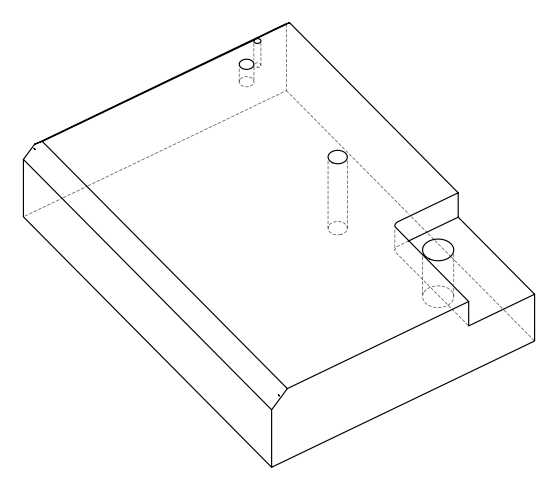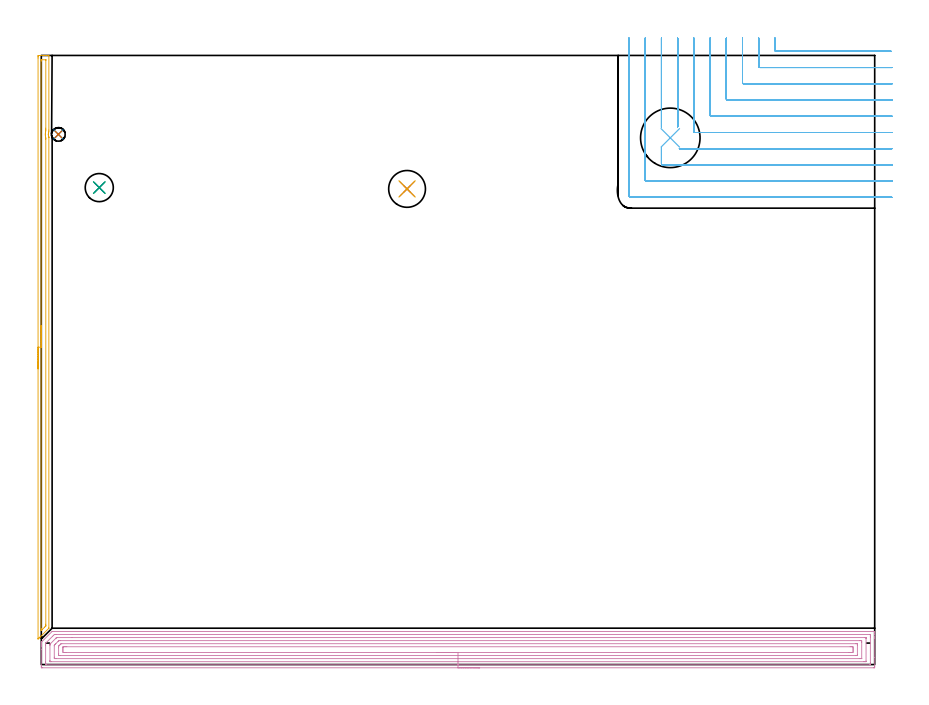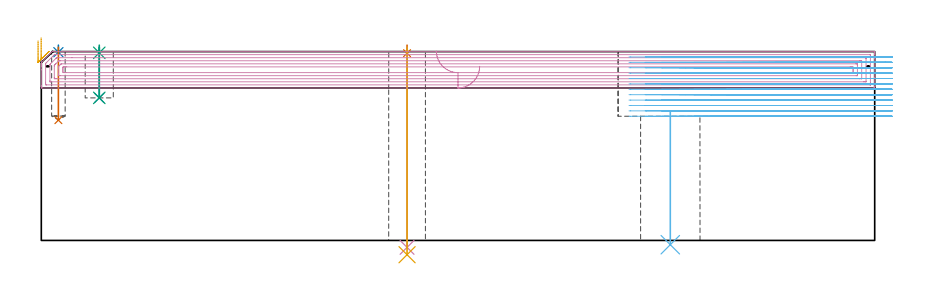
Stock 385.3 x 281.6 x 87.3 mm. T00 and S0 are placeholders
(PLAN: 12 operations, 8 tool changes, 58.5 min)
(1 SPOT_DRILL | STEP1HOLE | NXT0321_9005460120000 | 0.03 min | 4 mm3)
(2 SPOT_DRILL_1 | STEP1POCKET | NXT0321_9005460120000 | 0.03 min | 0 mm3)
(3 SPOT_DRILL_2 | STEP1POCKET_1 | NXT0321_9005460120000 | 0.03 min | 2 mm3)
(4 DRILL_THROUGH_HOLE_INTO_CENTER | STEP1HOLE | NXT0301_065 | 0.37 min | 6021 mm3)
(5 DRILL_TO_ENLARGE_THROUGH_HOLE | STEP1HOLE | UGT0301_044 | 0.39 min | 13755 mm3)
(6 INDEXABLE_INSERT_DRILL_THROUGH_HOLE_FROM_SOLID | STEP1HOLE_1 | NXT0302_026 | 0.25 min | 51811 mm3)
(7 DRILL_BLIND_HOLE_INTO_CENTER | STEP1POCKET | UGT0301_185 | 0.14 min | 942 mm3)
(8 DRILL_BLIND_HOLE_INTO_CENTER_1 | STEP1POCKET_1 | NXT0301_055 | 0.1 min | 1119 mm3)
(9 DRILL_TO_ENLARGE_BLIND_HOLE | STEP1POCKET_1 | UGT0301_374 | 0.1 min | 1713 mm3)
(10 AREA_MILL | FG_CHAMFER_SURFACE | UGT0205_001 | 18.8 min | 54366 mm3)
(11 AREA_MILL_1 | FG_CHAMFER_SURFACE_1 | UGT0205_001 | 4.47 min | 3337 mm3)
(12 MILL_CORNER_NOTCH_RECTANGULAR | CORNER_NOTCH_RECTANGULAR | NXT0201_013 | Follow Part, ap 2.5, ae 75% | 33.81 min | 232393 mm3)
(TOOL NXT0321_9005460120000 | NC Spot Drill, 142deg, 12mm, Carbide, Uncoated | D12 PA142 FL30 Z2)
(TOOL NXT0301_065 | Carbide Drill 9.4mm [860.1-0940-075A1-MM 2214] | D9.4 PA140 FL98 Z2)
(TOOL UGT0301_044 | Twist Drill 17 mm | D17 PA118 FL125 Z2)
(TOOL NXT0302_026 | Index. Insert Drill 27.5mm [880-D2750L32-03] | D27.5 PA176 FL83 Z2)
(TOOL UGT0301_185 | Twist Drill 6.3 mm | D6.3 PA118 FL61 Z2)
(TOOL NXT0301_055 | Carbide Drill 8.4mm [860.1-0840-042A1-MM 2214] | D8.4 PA140 FL61 Z2)
(TOOL UGT0301_374 | Twist Drill Flat Bottom 13 mm | D13 PA180 FL101 Z2)
(TOOL UGT0205_001 | Chamfer Mill 20 x 3 x 45 deg. | D20 FL50 Z2)
(TOOL NXT0201_013 | ENDMILL 10mm | D10 FL30 Z4)
(OP 1 SPOT_DRILL)
G17 G21 G94 G90
T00 M6
G54
G17 G0 G90 X169.1 Y219.9 S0 M3
G43 Z97.3 H0
G94 G81 G98 Z86.568 F250. R90.3
G80
M5
M2
(OP 2 SPOT_DRILL_1)
G17 G21 G94 G90
T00 M6
G54
G17 G0 G90 X7.9 Y245.1 S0 M3
G43 Z97.3 H0
G94 G81 G98 Z87.029 F250. R90.3
G80
M5
M2
(OP 3 SPOT_DRILL_2)
G17 G21 G94 G90
T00 M6
G54
G17 G0 G90 X26.8 Y220.5 S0 M3
G43 Z97.3 H0
G94 G81 G98 Z86.74 F250. R90.3
G80
M5
M2
(OP 4 DRILL_THROUGH_HOLE_INTO_CENTER)
G17 G21 G94 G90
T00 M6
G54
G17 G0 G90 X169.1 Y219.9 S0 M3
G43 Z97.3 H1
G94 G73 G98 Z-3.211 F250. Q9.051 R89.3
G80
M5
M2
(OP 5 DRILL_TO_ENLARGE_THROUGH_HOLE)
G17 G21 G94 G90
T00 M6
G54
G17 G0 G90 X169.1 Y219.9 S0 M3
G43 Z97.3 H0
G94 G73 G98 Z-6.607 F250. Q15.651 R89.3
G80
M5
M2
(OP 6 INDEXABLE_INSERT_DRILL_THROUGH_HOLE_FROM_SOLID)
G17 G21 G94 G90
T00 M6
G54
G17 G0 G90 X290.8 Y243.5 S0 M3
G43 Z97.3 H1
G94 G81 G98 Z-1.98 F250. R59.4
G80
M5
M2
(OP 7 DRILL_BLIND_HOLE_INTO_CENTER)
G17 G21 G94 G90
T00 M6
G54
G17 G0 G90 X7.9 Y245.1 S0 M3
G43 Z97.3 H0
G94 G81 G98 Z55.6 F250. R89.3
G80
M5
M2
(OP 8 DRILL_BLIND_HOLE_INTO_CENTER_1)
G17 G21 G94 G90
T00 M6
G54
G17 G0 G90 X26.8 Y220.5 S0 M3
G43 Z97.3 H1
G94 G81 G98 Z65.9 F250. R89.3
G80
M5
M2
(OP 9 DRILL_TO_ENLARGE_BLIND_HOLE)
G17 G21 G94 G90
T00 M6
G54
G17 G0 G90 X26.8 Y220.5 S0 M3
G43 Z97.3 H0
G94 G81 G98 Z65.9 F250. R89.3
G80
M5
M2
(OP 10 AREA_MILL)
G17 G21 G94 G90
T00 M6
G54
G17 G0 G90 X202.65 Y-1.5 S1061 M3
G43 Z97.3 H0
Z80.5
G94 G1 X202.612 Z79.628 F250.
X202.498 Z78.763
X202.309 Z77.912
X202.047 Z77.08
X201.713 Z76.274
X201.31 Z75.5
X200.842 Z74.764
X200.31 Z74.072
X199.721 Z73.429
X199.078 Z72.84
X198.386 Z72.308
X197.65 Z71.84
X196.876 Z71.437
X196.07 Z71.103
X195.238 Z70.841
X194.386 Z70.652
X193.522 Z70.538
X192.65 Z70.5
X0.616
X0.153 Y-1.496 Z70.502
X0.009 Y-1.492 Z70.506
X0.004 Y-1.039 Z70.958
X0. Y-0.431 Z71.566
Y6.9 Z78.895
Y8.33 Z80.327
Y8.664 Z80.66
Y9.332 Z81.332
Y9.987 Z81.987
Y10.095 Z82.095
X0.01 Y10.31 Z82.305
X0.128 Y10.428 Z82.427
X0.169 Y10.47 Z82.468
X4.992 Y15.292 Z87.29
X5.082 Y15.299 Z87.299
X385.131 Y15.3 Z87.3
X385.292 Y15.297 Z87.288
X385.294 Y15.293 Z87.284
X385.3 Y14.951 Z86.95
Y14.625 Z86.624
Y13.957 Z85.952
Y12.741 Z84.738
Y12.193 Z84.187
Y3.205 Z75.202
Y-0.765 Z71.232
X385.297 Y-1.039 Z70.958
X385.291 Y-1.492 Z70.506
X385.147 Y-1.496 Z70.502
X384.684 Y-1.5 Z70.5
X192.65
Y-0.086 Z71.914
X2.402 Y-0.085 Z71.915
X2.329
X2.028 Y-0.079 Z71.921
X2.01 Y0.019 Z72.019
X2.003 Y0.237 Z72.237
X2.001 Y0.725 Z72.725
X2. Y1.122 Z73.122
Y9.061 Z81.061
X2.003 Y9.546 Z81.546
X2.007 Y9.745 Z81.745
X2.01 Y9.842 Z81.842
X2.053 Y9.891 Z81.891
X2.402 Y10.251 Z82.251
X5.225 Y13.075 Z85.075
X5.599 Y13.446 Z85.446
X5.975 Y13.815 Z85.815
X6.054 Y13.879 Z85.879
X6.868 Y13.884 Z85.884
X6.942
X382.898 Y13.885 Z85.885
X382.971
X383.272 Y13.879 Z85.879
X383.29 Y13.781 Z85.781
X383.297 Y13.563 Z85.563
X383.299 Y13.075 Z85.075
X383.3 Y12.678 Z84.678
Y0.725 Z72.725
X383.298 Y0.33 Z72.33
X383.29 Y-0.068 Z71.932
X383.287 Y-0.08 Z71.92
X383.281 Y-0.082 Z71.918
X383.257 Y-0.084 Z71.916
X383.206 Y-0.085 Z71.915
X383.103 Y-0.086 Z71.914
X192.65
Y1.328 Z73.328
X4.47 Y1.329 Z73.329
X4.188 Y1.33 Z73.33
X4.095 Y1.332 Z73.332
X4.022 Y1.335 Z73.335
X4.01 Y1.34 Z73.34
X4.006 Y1.368 Z73.368
X4.003 Y1.421 Z73.421
X4.001 Y1.607 Z73.607
X4. Y1.793 Z73.793
X4.001 Y8.85 Z80.85
X4.006 Y9.198 Z81.198
X4.01 Y9.371 Z81.371
X4.022 Y9.411 Z81.411
X4.167 Y9.568 Z81.568
X6.83 Y12.231 Z84.231
X6.868 Y12.268 Z84.268
X7.037 Y12.428 Z84.428
X7.068 Y12.457 Z84.457
X7.099 Y12.463 Z84.463
X7.174 Y12.466 Z84.466
X7.481 Y12.469 Z84.469
X14.179 Y12.47 Z84.47
X380.83 Y12.471 Z84.471
X381.112 Y12.47 Z84.47
X381.206 Y12.468 Z84.468
X381.278 Y12.465 Z84.465
X381.29 Y12.46 Z84.46
X381.294 Y12.432 Z84.432
X381.297 Y12.379 Z84.379
X381.299 Y12.193 Z84.193
X381.3 Y12.007 Z84.007
X381.299 Y1.607 Z73.607
X381.297 Y1.425 Z73.425
X381.29 Y1.36 Z73.36
X381.28 Y1.335 Z73.335
X381.252 Y1.334 Z73.334
X381.112 Y1.331 Z73.331
X380.5 Y1.329 Z73.329
X380.218 Y1.328 Z73.328
X192.65
Y2.743 Z74.743
X6.868
X6.61 Y2.744 Z74.744
X6.126 Y2.748 Z74.748
X6.017 Y2.75 Z74.75
X6.01 Y2.939 Z74.939
X6. Y3.346 Z75.346
Y3.371 Z75.371
X6.001 Y8.664 Z80.664
X6.007 Y8.878 Z80.878
X6.01 Y8.931 Z80.931
X6.034 Y8.973 Z80.973
X6.1 Y9.043 Z81.043
X6.288 Y9.237 Z81.237
X6.595 Y9.546 Z81.546
X6.731 Y9.682 Z81.682
X7.761 Y10.712 Z82.712
X8.067 Y11.009 Z83.009
X8.107 Y11.046 Z83.046
X8.178 Y11.049 Z83.049
X8.337 Y11.053 Z83.053
X8.654 Y11.055 Z83.055
X8.912 Y11.056 Z83.056
X378.432 Y11.057 Z83.057
X378.69 Y11.056 Z83.056
X379.174 Y11.052 Z83.052
X379.283 Y11.05 Z83.05
X379.29 Y10.861 Z82.861
X379.3 Y10.454 Z82.454
Y10.428 Z82.428
X379.299 Y2.836 Z74.836
X379.298 Y2.782 Z74.782
X379.293 Y2.756 Z74.756
X379.29 Y2.75 Z74.75
X379.28 Y2.748 Z74.748
X379.067 Y2.744 Z74.744
X378.432 Y2.743 Z74.743
X378.176
X192.65
Y4.157 Z76.157
X8.654
X8.556 Y4.158 Z76.158
X8.361 Y4.161 Z76.161
X8.01 Y4.168 Z76.168
X8.008 Y4.254 Z76.254
X8.001 Y4.899 Z76.899
Y7.782 Z79.782
X8.005 Y8.424 Z80.424
X8.01 Y8.485 Z80.485
X8.038 Y8.528 Z80.528
X8.168 Y8.664 Z80.664
X8.408 Y8.908 Z80.908
X8.654 Y9.156 Z81.156
X8.853 Y9.35 Z81.35
X9.057 Y9.546 Z81.546
X9.165 Y9.635 Z81.635
X9.354 Y9.64 Z81.64
X9.451 Y9.641 Z81.641
X376.646 Y9.643 Z81.643
X376.744 Y9.642 Z81.642
X376.939 Y9.639 Z81.639
X377.29 Y9.632 Z81.632
X377.292 Y9.546 Z81.546
X377.299 Y8.901 Z80.901
X377.3 Y4.49 Z76.49
X377.297 Y4.254 Z76.254
X377.293 Y4.174 Z76.174
X377.292 Y4.168 Z76.168
X377.271 Y4.164 Z76.164
X377.168 Y4.16 Z76.16
X377.038 Y4.158 Z76.158
X376.842 Y4.157 Z76.157
X376.744
X192.65
Y5.571 Z77.571
X11.334 Y5.572 Z77.572
X10.891 Y5.574 Z77.574
X10.441 Y5.578 Z77.578
X10.01 Y5.589 Z77.589
X10.005 Y6.018 Z78.018
X10.001 Y6.452 Z78.452
X10. Y6.9 Z78.9
Y7.335 Z79.335
X10.004 Y7.782 Z79.782
X10.008 Y7.999 Z79.999
X10.011 Y8.051 Z80.051
X10.038 Y8.082 Z80.082
X10.085 Y8.133 Z80.133
X10.139 Y8.183 Z80.183
X10.171 Y8.211 Z80.211
X10.217 Y8.221 Z80.221
X10.441 Y8.223 Z80.223
X10.884 Y8.227 Z80.227
X11.334 Y8.228 Z80.228
X11.776
X373.966
X374.41 Y8.226 Z80.226
X374.859 Y8.222 Z80.222
X375.29 Y8.21 Z80.21
X375.295 Y7.782 Z79.782
X375.299 Y7.348 Z79.348
X375.3 Y6.9 Z78.9
X375.299 Y6.465 Z78.465
X375.297 Y6.018 Z78.018
X375.293 Y5.59 Z77.59
X374.859 Y5.578 Z77.578
X374.416 Y5.574 Z77.574
X373.966 Y5.572 Z77.572
X373.525 Y5.571 Z77.571
X192.65
X191.778 Z77.609
X190.914 Z77.723
X190.062 Z77.912
X189.23 Z78.174
X188.424 Z78.508
X187.65 Z78.911
X186.914 Z79.38
X186.222 Z79.911
X185.579 Z80.5
X184.99 Z81.143
X184.458 Z81.835
X183.99 Z82.571
X183.587 Z83.345
X183.253 Z84.151
X182.991 Z84.983
X182.802 Z85.835
X182.688 Z86.699
X182.65 Z87.571
G0 Z97.3
M5
M2
(OP 11 AREA_MILL_1)
G17 G21 G94 G90
T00 M6
G54
G17 G0 G90 X-1.5 Y136.7 S1061 M3
G43 Z97.3 H0
Z92.3
G94 G1 Y136.738 Z91.428 F250.
Y136.852 Z90.563
Y137.041 Z89.712
Y137.303 Z88.88
Y137.637 Z88.074
Y138.04 Z87.3
Y138.508 Z86.564
Y139.04 Z85.872
Y139.629 Z85.229
Y140.272 Z84.64
Y140.964 Z84.108
Y141.7 Z83.64
Y142.474 Z83.237
Y143.28 Z82.903
Y144.112 Z82.641
Y144.964 Z82.452
Y145.828 Z82.338
Y146.7 Z82.3
Y280.431
X-1.499 Y280.996 Z82.301
X-1.497 Y281.32
X-1.493 Y281.59 Z82.303
X-1.18 Y281.6 Z82.615
X-0.898 Z82.897
X-0.308 Z83.487
X1.128 Z84.925
X2.308 Z86.103
X3.274 Z87.073
X3.389 Y281.596 Z87.182
X3.498 Y281.59 Z87.288
X3.5 Y281.442 Z87.3
Y247.088
X3.495 Y246.32 Z87.291
X3.394 Y246.033 Z87.192
X3.307 Y245.638 Z87.106
X3.299 Y245.564 Z87.098
X3.273 Y245.303 Z87.064
X3.265 Y245.236 Z87.058
X3.264 Y245.233
X3.265 Y245.148 Z87.052
X3.264 Y245.112
X3.263 Y245.071 Z87.051
X3.261 Y245.034 Z87.052
Y245.011
X3.262 Y244.994 Z87.053
X3.266 Y244.907 Z87.061
X3.27 Y244.841 Z87.065
X3.273 Y244.787 Z87.069
X3.303 Y244.565 Z87.099
X3.335 Y244.411 Z87.129
X3.348 Y244.344 Z87.144
X3.393 Y244.168 Z87.193
X3.416 Y244.098 Z87.216
X3.473 Y243.927 Z87.273
X3.482 Y243.903 Z87.279
X3.489 Y243.815 Z87.285
X3.495 Y243.622 Z87.294
Y243.598 Z87.295
X3.5 Y16.865 Z87.3
X3.495 Y16.805 Z87.29
X3.472 Y16.774 Z87.269
X3.333 Y16.633 Z87.132
X-0.174 Y13.125 Z83.624
X-0.308 Y12.99 Z83.488
X-0.449 Y12.85 Z83.349
X-0.6 Y12.699 Z83.198
X-0.744 Y12.554 Z83.051
X-0.895 Y12.404 Z82.903
X-1.026 Y12.273 Z82.771
X-1.18 Y12.117 Z82.615
X-1.342 Y11.958 Z82.456
X-1.492 Y11.811 Z82.306
X-1.496 Y11.858 Z82.304
X-1.5 Y11.958 Z82.3
Y146.7
X-0.086 Z83.714
Y278.984
X-0.085 Y279.212 Z83.715
X-0.081 Y279.543 Z83.719
X-0.079 Y279.581 Z83.721
X-0.072 Y279.59 Z83.728
X-0.043 Y279.593 Z83.757
X0.058 Y279.598 Z83.858
X0.185 Y279.6 Z83.985
X1.929 Z85.729
X2.048 Y279.597 Z85.848
X2.073 Y279.594 Z85.873
X2.079 Y279.59 Z85.879
X2.082 Y279.584 Z85.882
X2.084 Y279.556 Z85.884
X2.085 Y279.439 Z85.885
X2.086 Y279.212 Z85.886
X2.085 Y247.98 Z85.885
X2.083 Y247.318 Z85.883
X2.079 Y247.088 Z85.879
X2.069 Y246.762 Z85.869
X2.015 Y246.495 Z85.815
X1.955 Y246.195 Z85.755
X1.892 Y245.729 Z85.692
X1.855 Y245.303 Z85.655
X1.852 Y244.877 Z85.652
X1.889 Y244.411 Z85.689
X1.922 Y244.168 Z85.722
X1.981 Y243.853 Z85.781
X2.052 Y243.518 Z85.852
X2.07 Y243.434 Z85.87
X2.074 Y243.353 Z85.874
X2.077 Y243.188 Z85.877
X2.08 Y242.859 Z85.88
X2.086 Y18.65 Z85.886
X2.084 Y17.987 Z85.884
X2.081 Y17.872 Z85.881
X2.079 Y17.848 Z85.879
X2.065 Y17.826 Z85.865
X2.005 Y17.758 Z85.805
X1.719 Y17.469 Z85.519
X1.436 Y17.185 Z85.236
X0.396 Y16.145 Z84.196
X0.223 Y15.973 Z84.023
X0. Y15.756 Z83.8
X-0.051 Y15.71 Z83.749
X-0.079 Y15.688 Z83.721
X-0.081 Y15.741 Z83.719
X-0.084 Y15.973 Z83.716
X-0.085 Y16.339 Z83.715
X-0.086 Y16.638 Z83.714
Y146.7
Y147.572 Z83.752
Y148.436 Z83.866
Y149.288 Z84.055
Y150.12 Z84.317
Y150.926 Z84.651
Y151.7 Z85.054
Y152.436 Z85.523
Y153.128 Z86.054
Y153.771 Z86.643
Y154.36 Z87.286
Y154.892 Z87.978
Y155.36 Z88.714
Y155.763 Z89.488
Y156.097 Z90.294
Y156.359 Z91.126
Y156.548 Z91.978
Y156.662 Z92.843
Y156.7 Z93.714
G0 Z97.3
M5
M2
(OP 12 MILL_CORNER_NOTCH_RECTANGULAR)
G17 G21 G94 G90
T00 M6
G54
G17 G0 G90 X339.2 Y289.6 S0 M3
G43 Z97.308 H0
Z84.816
G94 G1 Y286.6 F250.
Y283.995 F500.
G3 X339.695 Y283.5 R0.5
G1 X389.925
X392.925 F250.
G0 Z97.308
X331.7 Y289.6
Z84.816
G1 Y286.6
Y276.495 F500.
G3 X332.195 Y276. R0.5
G1 X390.3
X393.3 F250.
G0 Z97.308
X324.2 Y289.6
Z84.816
G1 Y286.6
Y268.995 F500.
G3 X324.695 Y268.5 R0.5
G1 X390.3
X393.3 F250.
G0 Z97.308
X316.7 Y289.6
Z84.816
G1 Y286.6
Y261.496 F500.
G3 X317.196 Y261. R0.5
G1 X390.3
X393.3 F250.
G0 Z97.308
X309.2 Y289.6
Z84.816
G1 Y286.6
Y253.996 F500.
G3 X309.696 Y253.5 R0.5
G1 X390.3
X393.3 F250.
G0 Z97.308
X301.7 Y289.6
Z84.816
G1 Y286.6
Y246.496 F500.
G3 X302.196 Y246. R0.5
G1 X390.3
X393.3 F250.
G0 Z97.308
X294.2 Y289.6
Z84.816
G1 Y286.6
Y251.558 F500.
Y248.558 F250.
G0 Z97.308
X286.7 Y289.6
Z84.816
G1 Y286.6
Y251.228 F500.
Y248.228 F250.
G0 Z97.308
X294.976 Y238.5
Z84.816
G1 X297.976
X390.3 F500.
X393.3 F250.
G0 Z97.308
X286.7 Y238.775
Z84.816
G1 Y235.775
Y231.497 F500.
G3 X287.197 Y231. R0.5
G1 X390.3
X393.3 F250.
G0 Z97.308
X279.2 Y289.6
Z84.816
G1 Y286.6
Y223.997 F500.
G3 X279.697 Y223.5 R0.5
G1 X390.3
X393.3 F250.
G0 Z97.308
X271.7 Y289.6
Z84.816
G1 Y286.6
Y216.8 F500.
G3 X272.5 Y216. R0.8
G1 X390.3
X393.3 F250.
G0 Z97.308
X339.2 Y289.6
Z82.323
G1 Y286.6
Y283.995 F500.
G3 X339.695 Y283.5 R0.5
G1 X389.925
X392.925 F250.
G0 Z97.308
X331.7 Y289.6
Z82.323
G1 Y286.6
Y276.495 F500.
G3 X332.195 Y276. R0.5
G1 X390.3
X393.3 F250.
G0 Z97.308
X324.2 Y289.6
Z82.323
G1 Y286.6
Y268.995 F500.
G3 X324.695 Y268.5 R0.5
G1 X390.3
X393.3 F250.
G0 Z97.308
X316.7 Y289.6
Z82.323
G1 Y286.6
Y261.496 F500.
G3 X317.196 Y261. R0.5
G1 X390.3
X393.3 F250.
G0 Z97.308
X309.2 Y289.6
Z82.323
G1 Y286.6
Y253.996 F500.
G3 X309.696 Y253.5 R0.5
G1 X390.3
X393.3 F250.
G0 Z97.308
X301.7 Y289.6
Z82.323
G1 Y286.6
Y246.496 F500.
G3 X302.196 Y246. R0.5
G1 X390.3
X393.3 F250.
G0 Z97.308
X294.2 Y289.6
Z82.323
G1 Y286.6
Y251.558 F500.
Y248.558 F250.
G0 Z97.308
X286.7 Y289.6
Z82.323
G1 Y286.6
Y251.228 F500.
Y248.228 F250.
G0 Z97.308
X294.976 Y238.5
Z82.323
G1 X297.976
X390.3 F500.
X393.3 F250.
G0 Z97.308
X286.7 Y238.777
Z82.323
G1 Y235.777
Y231.497 F500.
G3 X287.197 Y231. R0.5
G1 X390.3
X393.3 F250.
G0 Z97.308
X279.2 Y289.6
Z82.323
G1 Y286.6
Y223.997 F500.
G3 X279.697 Y223.5 R0.5
G1 X390.3
X393.3 F250.
G0 Z97.308
X271.7 Y289.6
Z82.323
G1 Y286.6
Y216.8 F500.
G3 X272.5 Y216. R0.8
G1 X390.3
X393.3 F250.
G0 Z97.308
X339.2 Y289.6
Z79.831
G1 Y286.6
Y283.995 F500.
G3 X339.695 Y283.5 R0.5
G1 X389.925
X392.925 F250.
G0 Z97.308
X331.7 Y289.6
Z79.831
G1 Y286.6
Y276.495 F500.
G3 X332.195 Y276. R0.5
G1 X390.3
X393.3 F250.
G0 Z97.308
X324.2 Y289.6
Z79.831
G1 Y286.6
Y268.995 F500.
G3 X324.695 Y268.5 R0.5
G1 X390.3
X393.3 F250.
G0 Z97.308
X316.7 Y289.6
Z79.831
G1 Y286.6
Y261.496 F500.
G3 X317.196 Y261. R0.5
G1 X390.3
X393.3 F250.
G0 Z97.308
X309.2 Y289.6
Z79.831
G1 Y286.6
Y253.996 F500.
G3 X309.696 Y253.5 R0.5
G1 X390.3
X393.3 F250.
G0 Z97.308
X301.7 Y289.6
Z79.831
G1 Y286.6
Y246.496 F500.
G3 X302.196 Y246. R0.5
G1 X390.3
X393.3 F250.
G0 Z97.308
X294.2 Y289.6
Z79.831
G1 Y286.6
Y251.558 F500.
Y248.558 F250.
G0 Z97.308
X286.7 Y289.6
Z79.831
G1 Y286.6
Y251.228 F500.
Y248.228 F250.
G0 Z97.308
X294.976 Y238.5
Z79.831
G1 X297.976
X390.3 F500.
X393.3 F250.
G0 Z97.308
X286.7 Y238.777
Z79.831
G1 Y235.777
Y231.497 F500.
G3 X287.197 Y231. R0.5
G1 X390.3
X393.3 F250.
G0 Z97.308
X279.2 Y289.6
Z79.831
G1 Y286.6
Y223.997 F500.
G3 X279.697 Y223.5 R0.5
G1 X390.3
X393.3 F250.
G0 Z97.308
X271.7 Y289.6
Z79.831
G1 Y286.6
Y216.8 F500.
G3 X272.5 Y216. R0.8
G1 X390.3
X393.3 F250.
G0 Z97.308
X339.2 Y289.6
Z77.339
G1 Y286.6
Y283.995 F500.
G3 X339.695 Y283.5 R0.5
G1 X389.925
X392.925 F250.
G0 Z97.308
X331.7 Y289.6
Z77.339
G1 Y286.6
Y276.495 F500.
G3 X332.195 Y276. R0.5
G1 X390.3
X393.3 F250.
G0 Z97.308
X324.2 Y289.6
Z77.339
G1 Y286.6
Y268.995 F500.
G3 X324.695 Y268.5 R0.5
G1 X390.3
X393.3 F250.
G0 Z97.308
X316.7 Y289.6
Z77.339
G1 Y286.6
Y261.496 F500.
G3 X317.196 Y261. R0.5
G1 X390.3
X393.3 F250.
G0 Z97.308
X309.2 Y289.6
Z77.339
G1 Y286.6
Y253.996 F500.
G3 X309.696 Y253.5 R0.5
G1 X390.3
X393.3 F250.
G0 Z97.308
X301.7 Y289.6
Z77.339
G1 Y286.6
Y246.496 F500.
G3 X302.196 Y246. R0.5
G1 X390.3
X393.3 F250.
G0 Z97.308
X294.2 Y289.6
Z77.339
G1 Y286.6
Y251.558 F500.
Y248.558 F250.
G0 Z97.308
X286.7 Y289.6
Z77.339
G1 Y286.6
Y251.228 F500.
Y248.228 F250.
G0 Z97.308
X294.976 Y238.5
Z77.339
G1 X297.976
X390.3 F500.
X393.3 F250.
G0 Z97.308
X286.7 Y238.777
Z77.339
G1 Y235.777
Y231.497 F500.
G3 X287.197 Y231. R0.5
G1 X390.3
X393.3 F250.
G0 Z97.308
X279.2 Y289.6
Z77.339
G1 Y286.6
Y223.997 F500.
G3 X279.697 Y223.5 R0.5
G1 X390.3
X393.3 F250.
G0 Z97.308
X271.7 Y289.6
Z77.339
G1 Y286.6
Y216.8 F500.
G3 X272.5 Y216. R0.8
G1 X390.3
X393.3 F250.
G0 Z97.308
X339.2 Y289.6
Z74.846
G1 Y286.6
Y283.995 F500.
G3 X339.695 Y283.5 R0.5
G1 X389.925
X392.925 F250.
G0 Z97.308
X331.7 Y289.6
Z74.846
G1 Y286.6
Y276.495 F500.
G3 X332.195 Y276. R0.5
G1 X390.3
X393.3 F250.
G0 Z97.308
X324.2 Y289.6
Z74.846
G1 Y286.6
Y268.995 F500.
G3 X324.695 Y268.5 R0.5
G1 X390.3
X393.3 F250.
G0 Z97.308
X316.7 Y289.6
Z74.846
G1 Y286.6
Y261.496 F500.
G3 X317.196 Y261. R0.5
G1 X390.3
X393.3 F250.
G0 Z97.308
X309.2 Y289.6
Z74.846
G1 Y286.6
Y253.996 F500.
G3 X309.696 Y253.5 R0.5
G1 X390.3
X393.3 F250.
G0 Z97.308
X301.7 Y289.6
Z74.846
G1 Y286.6
Y246.496 F500.
G3 X302.196 Y246. R0.5
G1 X390.3
X393.3 F250.
G0 Z97.308
X294.2 Y289.6
Z74.846
G1 Y286.6
Y251.557 F500.
Y248.557 F250.
G0 Z97.308
X286.7 Y289.6
Z74.846
G1 Y286.6
Y251.228 F500.
Y248.228 F250.
G0 Z97.308
X294.976 Y238.5
Z74.846
G1 X297.976
X390.3 F500.
X393.3 F250.
G0 Z97.308
X286.7 Y238.777
Z74.846
G1 Y235.777
Y231.497 F500.
G3 X287.197 Y231. R0.5
G1 X390.3
X393.3 F250.
G0 Z97.308
X279.2 Y289.6
Z74.846
G1 Y286.6
Y223.997 F500.
G3 X279.697 Y223.5 R0.5
G1 X390.3
X393.3 F250.
G0 Z97.308
X271.7 Y289.6
Z74.846
G1 Y286.6
Y216.8 F500.
G3 X272.5 Y216. R0.8
G1 X390.3
X393.3 F250.
G0 Z97.308
X339.2 Y289.6
Z72.354
G1 Y286.6
Y283.995 F500.
G3 X339.695 Y283.5 R0.5
G1 X389.925
X392.925 F250.
G0 Z97.308
X331.7 Y289.6
Z72.354
G1 Y286.6
Y276.495 F500.
G3 X332.195 Y276. R0.5
G1 X390.3
X393.3 F250.
G0 Z97.308
X324.2 Y289.6
Z72.354
G1 Y286.6
Y268.995 F500.
G3 X324.695 Y268.5 R0.5
G1 X390.3
X393.3 F250.
G0 Z97.308
X316.7 Y289.6
Z72.354
G1 Y286.6
Y261.496 F500.
G3 X317.196 Y261. R0.5
G1 X390.3
X393.3 F250.
G0 Z97.308
X309.2 Y289.6
Z72.354
G1 Y286.6
Y253.996 F500.
G3 X309.696 Y253.5 R0.5
G1 X390.3
X393.3 F250.
G0 Z97.308
X301.7 Y289.6
Z72.354
G1 Y286.6
Y246.496 F500.
G3 X302.196 Y246. R0.5
G1 X390.3
X393.3 F250.
G0 Z97.308
X294.2 Y289.6
Z72.354
G1 Y286.6
Y251.557 F500.
Y248.557 F250.
G0 Z97.308
X286.7 Y289.6
Z72.354
G1 Y286.6
Y251.228 F500.
Y248.228 F250.
G0 Z97.308
X294.976 Y238.5
Z72.354
G1 X297.976
X390.3 F500.
X393.3 F250.
G0 Z97.308
X286.7 Y238.775
Z72.354
G1 Y235.775
Y231.497 F500.
G3 X287.197 Y231. R0.5
G1 X390.3
X393.3 F250.
G0 Z97.308
X279.2 Y289.6
Z72.354
G1 Y286.6
Y223.997 F500.
G3 X279.697 Y223.5 R0.5
G1 X390.3
X393.3 F250.
G0 Z97.308
X271.7 Y289.6
Z72.354
G1 Y286.6
Y216.8 F500.
G3 X272.5 Y216. R0.8
G1 X390.3
X393.3 F250.
G0 Z97.308
X339.2 Y289.6
Z69.862
G1 Y286.6
Y283.995 F500.
G3 X339.695 Y283.5 R0.5
G1 X389.925
X392.925 F250.
G0 Z97.308
X331.7 Y289.6
Z69.862
G1 Y286.6
Y276.495 F500.
G3 X332.195 Y276. R0.5
G1 X390.3
X393.3 F250.
G0 Z97.308
X324.2 Y289.6
Z69.862
G1 Y286.6
Y268.995 F500.
G3 X324.695 Y268.5 R0.5
G1 X390.3
X393.3 F250.
G0 Z97.308
X316.7 Y289.6
Z69.862
G1 Y286.6
Y261.496 F500.
G3 X317.196 Y261. R0.5
G1 X390.3
X393.3 F250.
G0 Z97.308
X309.2 Y289.6
Z69.862
G1 Y286.6
Y253.996 F500.
G3 X309.696 Y253.5 R0.5
G1 X390.3
X393.3 F250.
G0 Z97.308
X301.7 Y289.6
Z69.862
G1 Y286.6
Y246.496 F500.
G3 X302.196 Y246. R0.5
G1 X390.3
X393.3 F250.
G0 Z97.308
X294.2 Y289.6
Z69.862
G1 Y286.6
Y251.558 F500.
Y248.558 F250.
G0 Z97.308
X286.7 Y289.6
Z69.862
G1 Y286.6
Y251.228 F500.
Y248.228 F250.
G0 Z97.308
X294.976 Y238.5
Z69.862
G1 X297.976
X390.3 F500.
X393.3 F250.
G0 Z97.308
X286.7 Y238.777
Z69.862
G1 Y235.777
Y231.497 F500.
G3 X287.197 Y231. R0.5
G1 X390.3
X393.3 F250.
G0 Z97.308
X279.2 Y289.6
Z69.862
G1 Y286.6
Y223.997 F500.
G3 X279.697 Y223.5 R0.5
G1 X390.3
X393.3 F250.
G0 Z97.308
X271.7 Y289.6
Z69.862
G1 Y286.6
Y216.8 F500.
G3 X272.5 Y216. R0.8
G1 X390.3
X393.3 F250.
G0 Z97.308
X339.2 Y289.6
Z67.369
G1 Y286.6
Y283.995 F500.
G3 X339.695 Y283.5 R0.5
G1 X389.925
X392.925 F250.
G0 Z97.308
X331.7 Y289.6
Z67.369
G1 Y286.6
Y276.495 F500.
G3 X332.195 Y276. R0.5
G1 X390.3
X393.3 F250.
G0 Z97.308
X324.2 Y289.6
Z67.369
G1 Y286.6
Y268.995 F500.
G3 X324.695 Y268.5 R0.5
G1 X390.3
X393.3 F250.
G0 Z97.308
X316.7 Y289.6
Z67.369
G1 Y286.6
Y261.496 F500.
G3 X317.196 Y261. R0.5
G1 X390.3
X393.3 F250.
G0 Z97.308
X309.2 Y289.6
Z67.369
G1 Y286.6
Y253.996 F500.
G3 X309.696 Y253.5 R0.5
G1 X390.3
X393.3 F250.
G0 Z97.308
X301.7 Y289.6
Z67.369
G1 Y286.6
Y246.496 F500.
G3 X302.196 Y246. R0.5
G1 X390.3
X393.3 F250.
G0 Z97.308
X294.2 Y289.6
Z67.369
G1 Y286.6
Y251.558 F500.
Y248.558 F250.
G0 Z97.308
X286.7 Y289.6
Z67.369
G1 Y286.6
Y251.228 F500.
Y248.228 F250.
G0 Z97.308
X294.976 Y238.5
Z67.369
G1 X297.976
X390.3 F500.
X393.3 F250.
G0 Z97.308
X286.7 Y238.777
Z67.369
G1 Y235.777
Y231.497 F500.
G3 X287.197 Y231. R0.5
G1 X390.3
X393.3 F250.
G0 Z97.308
X279.2 Y289.6
Z67.369
G1 Y286.6
Y223.997 F500.
G3 X279.697 Y223.5 R0.5
G1 X390.3
X393.3 F250.
G0 Z97.308
X271.7 Y289.6
Z67.369
G1 Y286.6
Y216.8 F500.
G3 X272.5 Y216. R0.8
G1 X390.3
X393.3 F250.
G0 Z97.308
X339.2 Y289.6
Z64.877
G1 Y286.6
Y283.995 F500.
G3 X339.695 Y283.5 R0.5
G1 X389.925
X392.925 F250.
G0 Z97.308
X331.7 Y289.6
Z64.877
G1 Y286.6
Y276.495 F500.
G3 X332.195 Y276. R0.5
G1 X390.3
X393.3 F250.
G0 Z97.308
X324.2 Y289.6
Z64.877
G1 Y286.6
Y268.995 F500.
G3 X324.695 Y268.5 R0.5
G1 X390.3
X393.3 F250.
G0 Z97.308
X316.7 Y289.6
Z64.877
G1 Y286.6
Y261.496 F500.
G3 X317.196 Y261. R0.5
G1 X390.3
X393.3 F250.
G0 Z97.308
X309.2 Y289.6
Z64.877
G1 Y286.6
Y253.996 F500.
G3 X309.696 Y253.5 R0.5
G1 X390.3
X393.3 F250.
G0 Z97.308
X301.7 Y289.6
Z64.877
G1 Y286.6
Y246.496 F500.
G3 X302.196 Y246. R0.5
G1 X390.3
X393.3 F250.
G0 Z97.308
X294.2 Y289.6
Z64.877
G1 Y286.6
Y251.558 F500.
Y248.558 F250.
G0 Z97.308
X286.7 Y289.6
Z64.877
G1 Y286.6
Y251.228 F500.
Y248.228 F250.
G0 Z97.308
X294.976 Y238.5
Z64.877
G1 X297.976
X390.3 F500.
X393.3 F250.
G0 Z97.308
X286.7 Y238.777
Z64.877
G1 Y235.777
Y231.497 F500.
G3 X287.197 Y231. R0.5
G1 X390.3
X393.3 F250.
G0 Z97.308
X279.2 Y289.6
Z64.877
G1 Y286.6
Y223.997 F500.
G3 X279.697 Y223.5 R0.5
G1 X390.3
X393.3 F250.
G0 Z97.308
X271.7 Y289.6
Z64.877
G1 Y286.6
Y216.8 F500.
G3 X272.5 Y216. R0.8
G1 X390.3
X393.3 F250.
G0 Z97.308
X339.2 Y289.6
Z62.385
G1 Y286.6
Y283.995 F500.
G3 X339.695 Y283.5 R0.5
G1 X389.925
X392.925 F250.
G0 Z97.308
X331.7 Y289.6
Z62.385
G1 Y286.6
Y276.495 F500.
G3 X332.195 Y276. R0.5
G1 X390.3
X393.3 F250.
G0 Z97.308
X324.2 Y289.6
Z62.385
G1 Y286.6
Y268.995 F500.
G3 X324.695 Y268.5 R0.5
G1 X390.3
X393.3 F250.
G0 Z97.308
X316.7 Y289.6
Z62.385
G1 Y286.6
Y261.496 F500.
G3 X317.196 Y261. R0.5
G1 X390.3
X393.3 F250.
G0 Z97.308
X309.2 Y289.6
Z62.385
G1 Y286.6
Y253.996 F500.
G3 X309.696 Y253.5 R0.5
G1 X390.3
X393.3 F250.
G0 Z97.308
X301.7 Y289.6
Z62.385
G1 Y286.6
Y246.496 F500.
G3 X302.196 Y246. R0.5
G1 X390.3
X393.3 F250.
G0 Z97.308
X294.2 Y289.6
Z62.385
G1 Y286.6
Y251.557 F500.
Y248.557 F250.
G0 Z97.308
X286.7 Y289.6
Z62.385
G1 Y286.6
Y251.228 F500.
Y248.228 F250.
G0 Z97.308
X294.976 Y238.5
Z62.385
G1 X297.976
X390.3 F500.
X393.3 F250.
G0 Z97.308
X286.7 Y238.775
Z62.385
G1 Y235.775
Y231.497 F500.
G3 X287.197 Y231. R0.5
G1 X390.3
X393.3 F250.
G0 Z97.308
X279.2 Y289.6
Z62.385
G1 Y286.6
Y223.997 F500.
G3 X279.697 Y223.5 R0.5
G1 X390.3
X393.3 F250.
G0 Z97.308
X271.7 Y289.6
Z62.385
G1 Y286.6
Y216.8 F500.
G3 X272.5 Y216. R0.8
G1 X390.3
X393.3 F250.
G0 Z97.308
X339.2 Y289.6
Z59.892
G1 Y286.6
Y283.995 F500.
G3 X339.695 Y283.5 R0.5
G1 X389.925
X392.925 F250.
G0 Z97.308
X331.7 Y289.6
Z59.892
G1 Y286.6
Y276.495 F500.
G3 X332.195 Y276. R0.5
G1 X390.3
X393.3 F250.
G0 Z97.308
X324.2 Y289.6
Z59.892
G1 Y286.6
Y268.995 F500.
G3 X324.695 Y268.5 R0.5
G1 X390.3
X393.3 F250.
G0 Z97.308
X316.7 Y289.6
Z59.892
G1 Y286.6
Y261.496 F500.
G3 X317.196 Y261. R0.5
G1 X390.3
X393.3 F250.
G0 Z97.308
X309.2 Y289.6
Z59.892
G1 Y286.6
Y253.996 F500.
G3 X309.696 Y253.5 R0.5
G1 X390.3
X393.3 F250.
G0 Z97.308
X301.7 Y289.6
Z59.892
G1 Y286.6
Y246.496 F500.
G3 X302.196 Y246. R0.5
G1 X390.3
X393.3 F250.
G0 Z97.308
X294.2 Y289.6
Z59.892
G1 Y286.6
Y251.557 F500.
Y248.557 F250.
G0 Z97.308
X286.7 Y289.6
Z59.892
G1 Y286.6
Y251.228 F500.
Y248.228 F250.
G0 Z97.308
X294.976 Y238.5
Z59.892
G1 X297.976
X390.3 F500.
X393.3 F250.
G0 Z97.308
X286.7 Y238.775
Z59.892
G1 Y235.775
Y231.497 F500.
G3 X287.197 Y231. R0.5
G1 X390.3
X393.3 F250.
G0 Z97.308
X279.2 Y289.6
Z59.892
G1 Y286.6
Y223.997 F500.
G3 X279.697 Y223.5 R0.5
G1 X390.3
X393.3 F250.
G0 Z97.308
X271.7 Y289.6
Z59.892
G1 Y286.6
Y216.8 F500.
G3 X272.5 Y216. R0.8
G1 X390.3
X393.3 F250.
G0 Z97.308
X339.2 Y289.6
Z57.4
G1 Y286.6
Y283.995 F500.
G3 X339.695 Y283.5 R0.5
G1 X389.925
X392.925 F250.
G0 Z97.308
X331.7 Y289.6
Z57.4
G1 Y286.6
Y276.495 F500.
G3 X332.195 Y276. R0.5
G1 X390.3
X393.3 F250.
G0 Z97.308
X324.2 Y289.6
Z57.4
G1 Y286.6
Y268.995 F500.
G3 X324.695 Y268.5 R0.5
G1 X390.3
X393.3 F250.
G0 Z97.308
X316.7 Y289.6
Z57.4
G1 Y286.6
Y261.496 F500.
G3 X317.196 Y261. R0.5
G1 X390.3
X393.3 F250.
G0 Z97.308
X309.2 Y289.6
Z57.4
G1 Y286.6
Y253.996 F500.
G3 X309.696 Y253.5 R0.5
G1 X390.3
X393.3 F250.
G0 Z97.308
X301.7 Y289.6
Z57.4
G1 Y286.6
Y246.496 F500.
G3 X302.196 Y246. R0.5
G1 X390.3
X393.3 F250.
G0 Z97.308
X294.2 Y289.6
Z57.4
G1 Y286.6
Y251.558 F500.
Y248.558 F250.
G0 Z97.308
X286.7 Y289.6
Z57.4
G1 Y286.6
Y251.228 F500.
Y248.228 F250.
G0 Z97.308
X294.976 Y238.5
Z57.4
G1 X297.976
X390.3 F500.
X393.3 F250.
G0 Z97.308
X286.7 Y238.777
Z57.4
G1 Y235.777
Y231.497 F500.
G3 X287.197 Y231. R0.5
G1 X390.3
X393.3 F250.
G0 Z97.308
X279.2 Y289.6
Z57.4
G1 Y286.6
Y223.997 F500.
G3 X279.697 Y223.5 R0.5
G1 X390.3
X393.3 F250.
G0 Z97.308
X271.7 Y289.6
Z57.4
G1 Y286.6
Y216.8 F500.
G3 X272.5 Y216. R0.8
G1 X390.3
X393.3 F250.
G0 Z97.308
M5
M2
